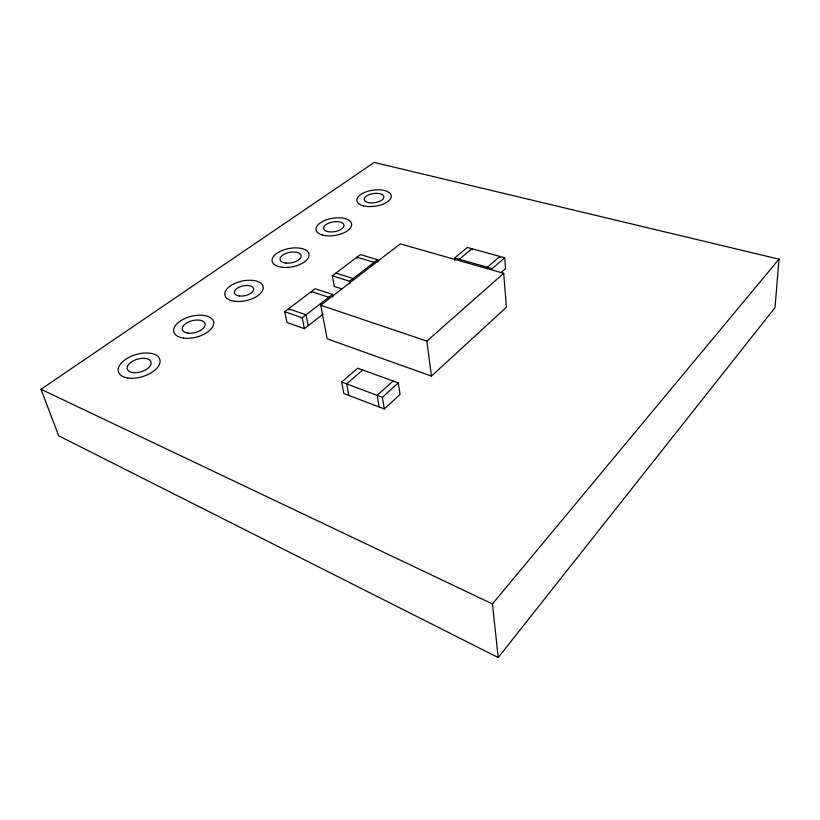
<?xml version="1.0" encoding="UTF-8"?>
<svg xmlns="http://www.w3.org/2000/svg" width="820" height="820" viewBox="0 0 820 820"><rect width="100%" height="100%" fill="white"/><g stroke="black" fill="none" stroke-linecap="round" stroke-linejoin="round"><path stroke-width="1.23" d="M779 259.151L775.002 307.643L498.222 657.558L58.691 435.809L41 389.295L374.248 162.442L779 259.151L492.441 603.95L498.222 657.558M384.293 408.954L400.037 394.471L398.274 382.909L357.745 368.19L341.663 382.048L343.816 393.497L384.293 408.954L382.386 397.321L398.274 382.909M431.453 376.113L506.411 307.223L503.705 273.316L400.242 243.888L320.722 305.245L327.17 338.824L431.453 376.113L426.871 341.099L503.705 273.316M393.098 381.023L377.179 395.373L379.117 406.976M500.774 272.783L505.55 268.581L504.7 257.746L467.359 247.466L454.649 257.951L454.905 260.34M504.7 257.746L492.195 268.601L454.649 257.951M362.707 369.994L346.645 383.914L348.766 395.383M332.92 296.83L332.479 294.431L315.136 288.732L284.694 311.682L287.02 322.516L304.384 328.707L322.936 314.214M284.694 311.682L302.149 317.781L332.479 294.431M342.268 289.009L334.252 286.426L332.315 275.786L349.586 281.25L377.569 259.704L377.928 262.051M332.315 275.786L360.421 254.589L377.569 259.704M335.903 273.08L353.164 278.503L353.358 279.692M320.722 305.245L426.871 341.099M341.663 382.048L382.386 397.321M41 389.295L492.441 603.95M288.845 309.96L288.589 308.75L306.024 314.798L308.228 325.704M302.149 317.781L304.384 328.707M311.651 292.74L311.415 291.541L328.769 297.281L328.994 298.49M349.586 281.25L349.996 283.638M357.182 258.361L356.987 257.183L374.145 262.338L374.33 263.517M459.384 260.463L459.251 259.253L471.93 248.726L472.053 249.915M487.521 268.458L487.408 267.238L499.944 256.434L500.046 257.644M363.516 205.851A17.374 8.098 -8.3 0 0 391.13 197.323A17.374 8.098 -8.3 0 0 367.503 191.388A17.374 8.098 -8.3 0 0 363.516 205.851M322.516 235.084A18.03 8.682 -9.5 0 0 351.431 226.023A18.03 8.682 -9.5 0 0 327.529 219.452A18.03 8.682 -9.5 0 0 322.516 235.084M282.449 267.31A18.758 9.307 -10.9 0 0 309.058 254.364A18.758 9.307 -10.9 0 0 280.286 251.309A18.758 9.307 -10.9 0 0 282.449 267.31M234.971 301.309A19.588 9.994 -12.5 0 0 263.251 287.389A19.588 9.994 -12.5 0 0 233.833 283.884A19.588 9.994 -12.5 0 0 234.971 301.309M183.598 338.086A20.541 10.732 -14.4 0 0 213.743 323.08A20.541 10.732 -14.4 0 0 183.68 319.052A20.541 10.732 -14.4 0 0 183.598 338.086M127.848 377.999A21.648 11.521 -16.6 0 0 160.084 361.763A21.648 11.521 -16.6 0 0 129.355 357.151A21.648 11.521 -16.6 0 0 127.848 377.999M327.323 231.465A10.301 4.961 -9.5 0 0 343.867 226.33A10.301 4.961 -9.5 0 0 330.276 222.538A10.301 4.961 -9.5 0 0 327.323 231.465M285.893 263.077A10.722 5.32 -10.9 0 0 301.155 255.717A10.722 5.32 -10.9 0 0 284.755 253.923A10.722 5.32 -10.9 0 0 285.893 263.077M239.44 295.969A9.799 4.992 -12.5 0 0 253.646 289.05A9.799 4.992 -12.5 0 0 238.989 287.236A9.799 4.992 -12.5 0 0 239.44 295.969M187.872 333.104A11.736 6.13 -14.4 0 0 205.164 324.577A11.736 6.13 -14.4 0 0 188.046 322.209A11.736 6.13 -14.4 0 0 187.872 333.104M132.635 372.567A12.372 6.58 -16.6 0 0 151.116 363.342A12.372 6.58 -16.6 0 0 133.629 360.626A12.372 6.58 -16.6 0 0 132.635 372.567M367.985 202.489A9.932 4.623 -8.3 0 0 383.791 197.651A9.932 4.623 -8.3 0 0 370.353 194.217A9.932 4.623 -8.3 0 0 367.985 202.489"/></g></svg>
